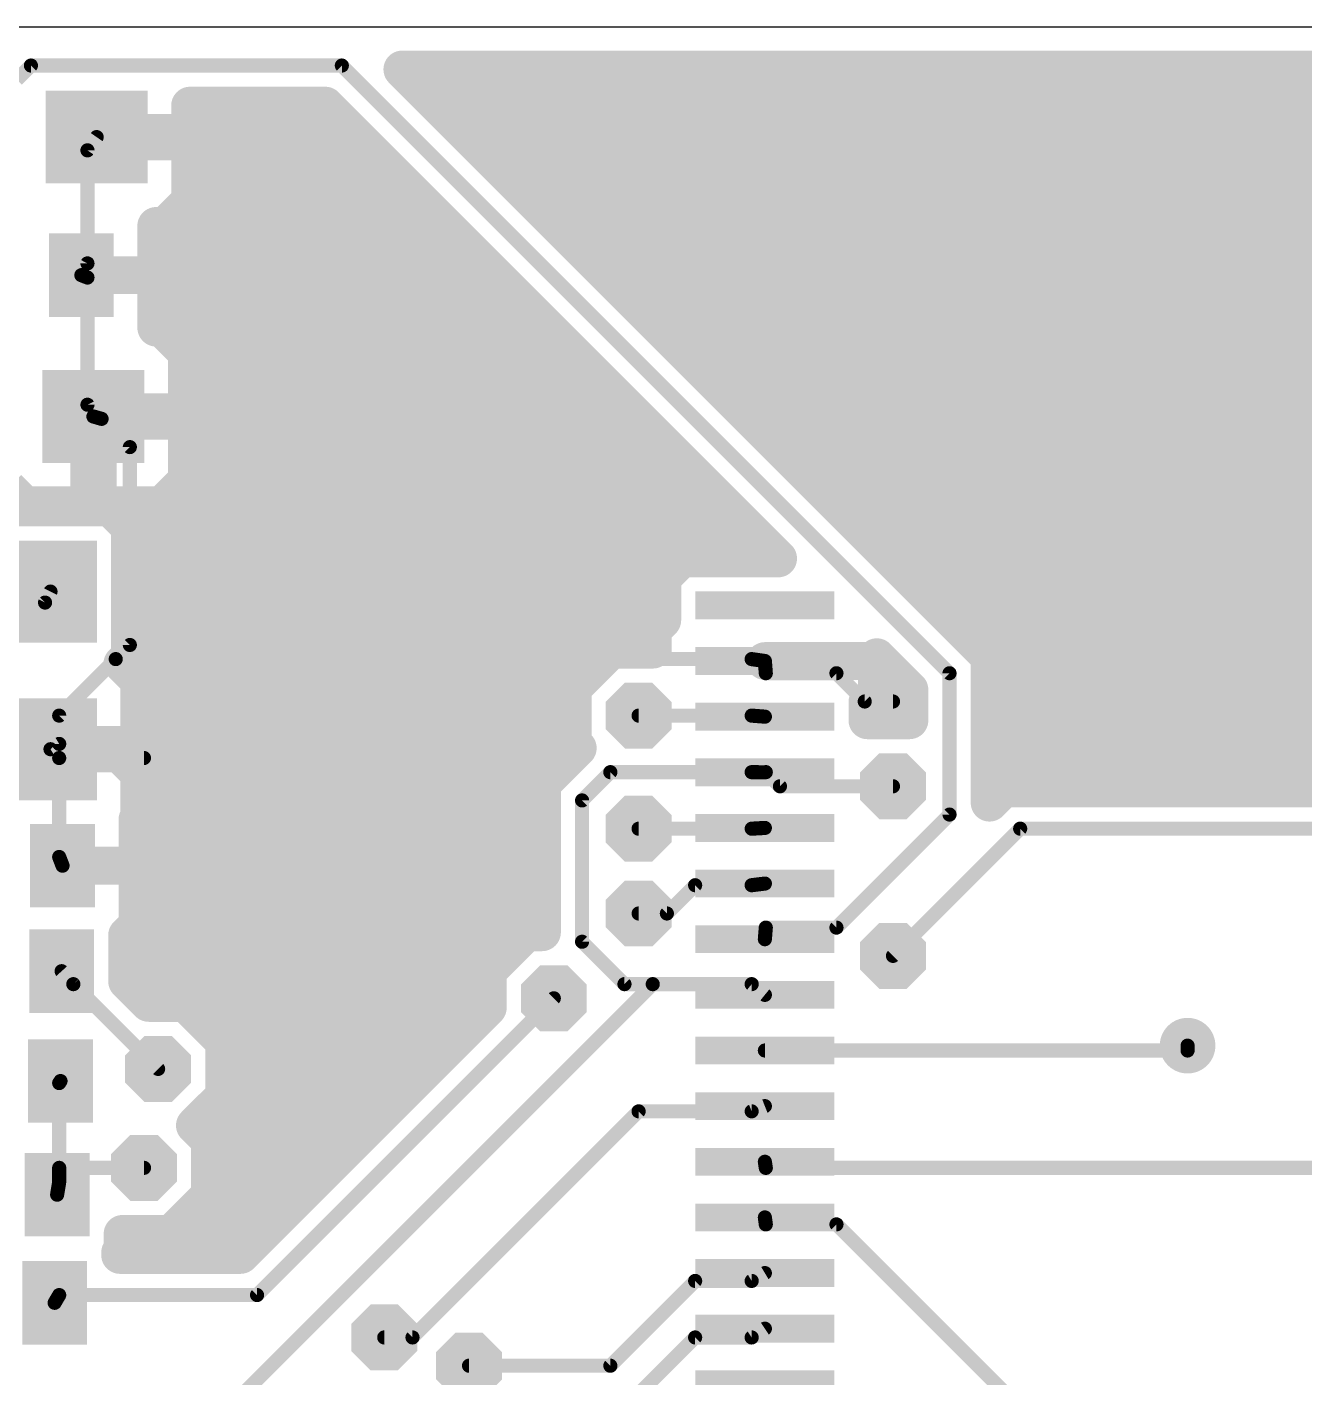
# Model space of a CAD drawing. Extents: x 0 to 48, y 0 to 28.
# Drawn here: x 8.49 to 22.26, y 13.44 to 28 of the extents above; entities that cross this region are included whole.
import ezdxf

# ---------------------------------------------------------------- set-up
doc = ezdxf.new("R2010")
doc.units = 0
for name, color, linetype in [('1', 14, 'CONTINUOUS'), ('18', 94, 'CONTINUOUS'), ('20', 7, 'CONTINUOUS')]:
    doc.layers.add(name, color=color, linetype=linetype)

# ---------------------------------------------------------------- blocks, each defined once
blk = doc.blocks.new('RECT')
blk.add_solid([(-0.5, -0.5), (0.5, -0.5), (-0.5, 0.5), (0.5, 0.5)])
blk = doc.blocks.new('PIE')
at = {"const_width": 0.5}
blk.add_lwpolyline([(0, -0.25, 1), (0, 0.25, 1), (0, -0.25)], format="xyb", dxfattribs=at)
blk = doc.blocks.new('OCTAGONV')
at = {"const_width": 0.5}
blk.add_lwpolyline([(-0.25, -0.1036), (-0.25, 0.1036), (-0.1036, 0.25), (0.1036, 0.25), (0.25, 0.1036), (0.25, -0.1036), (0.1036, -0.25), (-0.1036, -0.25), (-0.25, -0.1036), (-0.25, 0.1036)], dxfattribs=at)

msp = doc.modelspace()

# ---------------------------------------------------------------- linework, layer by layer
at = {"layer": '1'}
for points, const_width in [([(8.382, 27.432), (8.5344, 27.5844)], 0.1524), ([(8.5344, 27.5844), (11.8872, 27.5844)], 0.1524), ([(11.8872, 27.5844), (18.4404, 21.0312)], 0.1524), ([(18.6192, 21.4629), (12.5392, 27.5428)], 0.4064), ([(12.5392, 27.5428), (31.9787, 27.5428)], 0.4064), ([(12.8533, 27.2288), (31.9787, 27.2288)], 0.4064), ([(10.2503, 26.8595), (10.2503, 27.1526)], 0.4064), ([(10.2503, 27.1526), (11.7083, 27.1526)], 0.4064), ([(11.7083, 27.1526), (16.5926, 22.2684)], 0.4064), ([(9.2906, 26.7657), (9.2906, 26.8595)], 0.4064), ([(9.2906, 26.8595), (10.2503, 26.8595)], 0.4064), ([(9.2906, 26.8224), (12.0385, 26.8224)], 0.4064), ([(10.2503, 26.7657), (9.2906, 26.7657)], 0.4064), ([(10.2503, 26.1233), (10.2503, 26.7657)], 0.4064), ([(13.2597, 26.8224), (31.9787, 26.8224)], 0.4064), ([(9.144, 26.67), (9.2432, 26.8127)], 0.1524), ([(9.144, 25.4508), (9.144, 26.67)], 0.1524), ([(10.2503, 26.416), (12.4449, 26.416)], 0.4064), ([(13.6661, 26.416), (31.9787, 26.416)], 0.4064), ([(9.9825, 25.8555), (10.2503, 26.1233)], 0.4064), ([(10.1366, 26.0096), (12.8513, 26.0096)], 0.4064), ([(14.0725, 26.0096), (31.9787, 26.0096)], 0.4064), ([(9.8854, 25.3242), (9.8854, 25.8555)], 0.4064), ([(9.8854, 25.8555), (9.9825, 25.8555)], 0.4064), ([(9.8854, 25.6032), (13.2577, 25.6032)], 0.4064), ([(14.4789, 25.6032), (47.5428, 25.6032)], 0.4064), ([(9.0793, 25.3232), (9.0793, 25.3242)], 0.4064), ([(9.0793, 25.3242), (9.8854, 25.3242)], 0.4064), ([(9.8854, 25.3232), (9.0793, 25.3232)], 0.4064), ([(9.0783, 25.3238), (9.144, 25.4508)], 0.1524), ([(9.8854, 24.7569), (9.8854, 25.3232)], 0.4064), ([(9.144, 25.2984), (9.0783, 25.3238)], 0.1524), ([(9.144, 23.9268), (9.144, 25.2984)], 0.1524), ([(9.8854, 25.1968), (13.6641, 25.1968)], 0.4064), ([(14.8853, 25.1968), (47.5428, 25.1968)], 0.4064), ([(9.8854, 24.7904), (14.0705, 24.7904)], 0.4064), ([(9.9473, 24.7569), (9.8854, 24.7569)], 0.4064), ([(10.2151, 24.4891), (9.9473, 24.7569)], 0.4064), ([(15.2917, 24.7904), (43.7491, 24.7904)], 0.4064), ([(10.2151, 23.8466), (10.2151, 24.4891)], 0.4064), ([(10.2151, 24.384), (14.4769, 24.384)], 0.4064), ([(15.6981, 24.384), (32.8271, 24.384)], 0.4064), ([(10.2151, 23.9776), (14.8833, 23.9776)], 0.4064), ([(16.1045, 23.9776), (32.512, 23.9776)], 0.4064), ([(9.2554, 23.7528), (9.2554, 23.8466)], 0.4064), ([(9.2554, 23.8466), (10.2151, 23.8466)], 0.4064), ([(9.161, 22.8426), (9.161, 23.7523)], 0.4064), ([(9.161, 23.7523), (9.2548, 23.7523)], 0.4064), ([(9.2548, 23.7523), (9.2548, 22.8426)], 0.4064), ([(10.2151, 23.7528), (9.2554, 23.7528)], 0.4064), ([(9.208, 23.7998), (9.144, 23.9268)], 0.1524), ([(9.2964, 23.7744), (9.208, 23.7998)], 0.1524), ([(10.2151, 23.1104), (10.2151, 23.7528)], 0.4064), ([(9.161, 23.5712), (9.2548, 23.5712)], 0.4064), ([(9.6012, 23.4696), (9.2964, 23.7744)], 0.1524), ([(10.2151, 23.5712), (15.2897, 23.5712)], 0.4064), ([(16.5109, 23.5712), (32.512, 23.5712)], 0.4064), ([(9.6012, 21.336), (9.6012, 23.4696)], 0.1524), ([(9.161, 23.1648), (9.2548, 23.1648)], 0.4064), ([(9.9473, 22.8426), (10.2151, 23.1104)], 0.4064), ([(10.2151, 23.1648), (15.6961, 23.1648)], 0.4064), ([(16.9173, 23.1648), (32.827, 23.1648)], 0.4064), ([(8.2861, 23.0251), (8.4686, 22.8426)], 0.4064), ([(9.3927, 22.8174), (8.098, 22.8174)], 0.4064), ([(8.4686, 22.8426), (9.161, 22.8426)], 0.4064), ([(9.2548, 22.8426), (9.9473, 22.8426)], 0.4064), ([(9.6009, 22.6092), (9.3927, 22.8174)], 0.4064), ([(9.4517, 22.7584), (16.1025, 22.7584)], 0.4064), ([(17.3237, 22.7584), (45.3633, 22.7584)], 0.4064), ([(9.6009, 21.2145), (9.6009, 22.6092)], 0.4064), ([(9.6009, 22.352), (16.5089, 22.352)], 0.4064), ([(15.5518, 22.2684), (15.3436, 22.0602)], 0.4064), ([(16.5926, 22.2684), (15.5518, 22.2684)], 0.4064), ([(17.7301, 22.352), (45.7454, 22.352)], 0.4064), ([(9.6009, 21.9456), (15.3436, 21.9456)], 0.4064), ([(15.3436, 22.0602), (15.3436, 21.6038)], 0.4064), ([(18.1365, 21.9456), (32.0405, 21.9456)], 0.4064), ([(8.6868, 21.7932), (8.7454, 21.9119)], 0.1524), ([(7.0104, 20.1168), (8.6868, 21.7932)], 0.1524), ([(9.6009, 21.5392), (15.279, 21.5392)], 0.4064), ([(15.3436, 21.6038), (15.242, 21.5022)], 0.4064), ([(15.242, 21.5022), (15.242, 21.2851)], 0.4064), ([(18.5429, 21.5392), (31.9787, 21.5392)], 0.4064), ([(18.8721, 21.21), (18.6192, 21.4629)], 0.4064), ([(9.52, 21.1337), (9.6009, 21.2145)], 0.4064), ([(9.4488, 21.1836), (9.6012, 21.336)], 0.1524), ([(14.793, 21.2851), (14.3764, 20.8685)], 0.4064), ([(15.242, 21.2851), (14.793, 21.2851)], 0.4064), ([(17.6563, 21.1633), (17.6563, 21.2047)], 0.4064), ([(17.6563, 21.2047), (18.0086, 20.8523)], 0.4064), ([(18.8721, 19.686), (18.8721, 21.21)], 0.4064), ([(8.8392, 20.574), (9.4488, 21.1836)], 0.1524), ([(9.7025, 20.9512), (9.52, 21.1337)], 0.4064), ([(9.5209, 21.1328), (14.6407, 21.1328)], 0.4064), ([(9.4488, 21.1836), (16.3068, 21.1836)], 0.1524), ([(16.3068, 21.1836), (16.4492, 21.1629)], 0.1524), ([(16.4502, 21.1623), (16.4502, 21.1633)], 0.4064), ([(16.4502, 21.1633), (17.6563, 21.1633)], 0.4064), ([(17.6563, 21.1623), (16.4502, 21.1623)], 0.4064), ([(17.6563, 20.8235), (17.6563, 21.1623)], 0.4064), ([(17.6563, 21.1328), (17.7281, 21.1328)], 0.4064), ([(18.8721, 21.1328), (31.9787, 21.1328)], 0.4064), ([(9.7025, 20.2587), (9.7025, 20.9512)], 0.4064), ([(16.4492, 21.1629), (16.4592, 21.0312)], 0.1524), ([(14.3764, 20.8685), (14.3764, 20.2794)], 0.4064), ([(16.4592, 21.0312), (17.2212, 21.0312)], 0.1524), ([(17.2212, 21.0312), (17.526, 20.7264)], 0.1524), ([(17.5547, 20.722), (17.6563, 20.8235)], 0.4064), ([(18.0086, 20.8523), (18.0086, 20.5231)], 0.4064), ([(18.4404, 21.0312), (18.4404, 19.5072)], 0.1524), ([(9.7025, 20.7264), (14.3764, 20.7264)], 0.4064), ([(17.5547, 20.5231), (17.5547, 20.722)], 0.4064), ([(17.5591, 20.7264), (18.0086, 20.7264)], 0.4064), ([(18.8721, 20.7264), (31.9787, 20.7264)], 0.4064), ([(18.0086, 20.5231), (17.5547, 20.5231)], 0.4064), ([(17.526, 20.7264), (17.8308, 20.7264)], 0.1524), ([(8.8392, 20.2692), (8.8392, 20.574)], 0.1524), ([(15.0876, 20.574), (16.3068, 20.574)], 0.1524), ([(16.3068, 20.574), (16.4492, 20.5629)], 0.1524), ([(7.7882, 20.2587), (8.6979, 20.2587)], 0.4064), ([(8.6979, 20.2587), (8.6979, 20.1649)], 0.4064), ([(8.7928, 20.1649), (8.7928, 20.2587)], 0.4064), ([(8.7928, 20.2587), (9.7025, 20.2587)], 0.4064), ([(9.7025, 20.32), (14.3764, 20.32)], 0.4064), ([(14.4319, 20.224), (14.351, 20.1432)], 0.4064), ([(14.3764, 20.2794), (14.4319, 20.224)], 0.4064), ([(18.8721, 20.32), (31.9787, 20.32)], 0.4064), ([(8.6979, 20.1649), (7.7882, 20.1649)], 0.4064), ([(9.7025, 20.1649), (8.7928, 20.1649)], 0.4064), ([(8.7454, 20.2119), (8.8392, 20.2692)], 0.1524), ([(8.8392, 20.1168), (8.7454, 20.2119)], 0.1524), ([(9.7025, 19.4725), (9.7025, 20.1649)], 0.4064), ([(14.351, 20.1432), (14.0462, 19.8384)], 0.4064), ([(8.8392, 20.1168), (8.8392, 19.05)], 0.1524), ([(9.7536, 20.1168), (8.8392, 20.1168)], 0.1524), ([(9.7025, 19.9136), (14.1214, 19.9136)], 0.4064), ([(18.8721, 19.9136), (30.9475, 19.9136)], 0.4064), ([(14.0462, 19.8384), (14.0462, 19.4807)], 0.4064), ([(14.478, 19.6596), (14.7828, 19.9644)], 0.1524), ([(14.7828, 19.9644), (16.3068, 19.9644)], 0.1524), ([(16.3068, 19.9644), (16.4492, 19.9629)], 0.1524), ([(16.4492, 19.9629), (16.4592, 19.9644)], 0.1524), ([(16.4592, 19.9644), (16.6116, 19.812)], 0.1524), ([(19.0235, 19.7865), (18.8721, 19.635)], 0.4064), ([(19.3812, 19.7865), (19.0235, 19.7865)], 0.4064), ([(30.8204, 19.7865), (19.3812, 19.7865)], 0.4064), ([(16.6116, 19.812), (17.8308, 19.812)], 0.1524), ([(18.8721, 19.635), (18.8721, 19.686)], 0.4064), ([(9.6823, 19.4523), (9.7025, 19.4725)], 0.4064), ([(9.6823, 18.9563), (9.6823, 19.4523)], 0.4064), ([(9.7025, 19.5072), (14.0462, 19.5072)], 0.4064), ([(14.0462, 19.4807), (14.0462, 18.2371)], 0.4064), ([(14.478, 18.1356), (14.478, 19.6596)], 0.1524), ([(18.4404, 19.5072), (17.2212, 18.288)], 0.1524), ([(15.0876, 19.3548), (16.3068, 19.3548)], 0.1524), ([(16.3068, 19.3548), (16.4492, 19.3629)], 0.1524), ([(17.8308, 17.9832), (19.2024, 19.3548)], 0.1524), ([(19.2024, 19.3548), (31.3944, 19.3548)], 0.1524), ([(9.6823, 19.1008), (14.0462, 19.1008)], 0.4064), ([(8.8762, 18.9553), (8.8762, 18.9563)], 0.4064), ([(8.8762, 18.9563), (9.6823, 18.9563)], 0.4064), ([(9.6823, 18.9553), (8.8762, 18.9553)], 0.4064), ([(8.8392, 19.05), (8.8752, 18.9559)], 0.1524), ([(9.6823, 18.3165), (9.6823, 18.9553)], 0.4064), ([(9.6823, 18.6944), (14.0462, 18.6944)], 0.4064), ([(15.3924, 18.4404), (15.6972, 18.7452)], 0.1524), ([(15.6972, 18.7452), (16.3068, 18.7452)], 0.1524), ([(16.3068, 18.7452), (16.4492, 18.7629)], 0.1524), ([(9.5709, 18.2051), (9.6823, 18.3165)], 0.4064), ([(9.6538, 18.288), (14.0462, 18.288)], 0.4064), ([(15.0876, 18.4404), (15.3924, 18.4404)], 0.1524), ([(9.5709, 17.7096), (9.5709, 18.2051)], 0.4064), ([(13.8786, 18.2371), (13.462, 17.8205)], 0.4064), ([(14.0462, 18.2371), (13.8786, 18.2371)], 0.4064), ([(16.4592, 18.288), (16.4492, 18.1629)], 0.1524), ([(17.2212, 18.288), (16.4592, 18.288)], 0.1524), ([(14.9352, 17.6784), (14.478, 18.1356)], 0.1524), ([(9.5709, 17.8816), (13.5231, 17.8816)], 0.4064), ([(9.8054, 17.4751), (9.5709, 17.7096)], 0.4064), ([(13.462, 17.8205), (13.462, 17.4254)], 0.4064), ([(8.9916, 17.6784), (8.8654, 17.8179)], 0.1524), ([(9.906, 16.764), (8.9916, 17.6784)], 0.1524), ([(9.8053, 17.4752), (13.462, 17.4752)], 0.4064), ([(10.2005, 17.4751), (9.8054, 17.4751)], 0.4064), ([(10.6171, 17.0585), (10.2005, 17.4751)], 0.4064), ([(10.3632, 12.8016), (15.24, 17.6784)], 0.1524), ([(13.462, 17.4254), (10.7939, 14.7573)], 0.4064), ([(15.24, 17.6784), (14.9352, 17.6784)], 0.1524), ([(15.24, 17.6784), (16.3068, 17.6784)], 0.1524), ([(16.3068, 17.6784), (16.4492, 17.5629)], 0.1524), ([(10.9728, 14.3256), (14.1732, 17.526)], 0.1524), ([(10.6068, 17.0688), (13.1054, 17.0688)], 0.4064), ([(10.6171, 16.4694), (10.6171, 17.0585)], 0.4064), ([(16.4492, 16.9629), (21.0075, 16.9629)], 0.1524), ([(21.0075, 16.9629), (21.0075, 17.015)], 0.1524), ([(10.6171, 16.6624), (12.699, 16.6624)], 0.4064), ([(8.8392, 16.6116), (8.8533, 16.6334)], 0.1524), ([(8.8392, 15.6972), (8.8392, 16.6116)], 0.1524), ([(10.302, 16.1544), (10.6171, 16.4694)], 0.4064), ([(10.4036, 16.256), (12.2926, 16.256)], 0.4064), ([(10.4647, 15.9917), (10.302, 16.1544)], 0.4064), ([(12.6492, 13.8684), (15.0876, 16.3068)], 0.1524), ([(15.0876, 16.3068), (16.3068, 16.3068)], 0.1524), ([(16.3068, 16.3068), (16.4492, 16.3629)], 0.1524), ([(10.4647, 15.4026), (10.4647, 15.9917)], 0.4064), ([(10.4647, 15.8496), (11.8862, 15.8496)], 0.4064), ([(8.8392, 15.6972), (8.817, 15.4079)], 0.1524), ([(8.8392, 15.6972), (8.8392, 15.5448)], 0.1524), ([(9.7536, 15.6972), (8.8392, 15.6972)], 0.1524), ([(16.4492, 15.7629), (16.4592, 15.6972)], 0.1524), ([(16.4592, 15.6972), (25.2984, 15.6972)], 0.1524), ([(8.8392, 15.5448), (8.817, 15.4079)], 0.1524), ([(10.0481, 14.986), (10.4647, 15.4026)], 0.4064), ([(10.4647, 15.4432), (11.4798, 15.4432)], 0.4064), ([(9.5225, 14.8105), (9.5225, 14.986)], 0.4064), ([(9.5225, 14.986), (10.0481, 14.986)], 0.4064), ([(10.0989, 15.0368), (11.0734, 15.0368)], 0.4064), ([(16.4492, 15.1629), (16.4592, 15.0876)], 0.1524), ([(16.4592, 15.0876), (17.2212, 15.0876)], 0.1524), ([(17.2212, 15.0876), (21.6408, 10.668)], 0.1524), ([(9.4957, 14.7837), (9.5225, 14.8105)], 0.4064), ([(9.4957, 14.7573), (9.4957, 14.7837)], 0.4064), ([(10.7939, 14.7573), (9.4957, 14.7573)], 0.4064), ([(16.3068, 14.478), (16.4492, 14.5629)], 0.1524), ([(14.7828, 13.5636), (15.6972, 14.478)], 0.1524), ([(15.6972, 14.478), (16.3068, 14.478)], 0.1524), ([(8.7902, 14.2421), (8.8392, 14.3256)], 0.1524), ([(8.8392, 14.3256), (10.9728, 14.3256)], 0.1524), ([(16.3068, 13.8684), (16.4492, 13.9629)], 0.1524), ([(12.3444, 13.8684), (12.6492, 13.8684)], 0.1524), ([(13.716, 11.8872), (15.6972, 13.8684)], 0.1524), ([(15.6972, 13.8684), (16.3068, 13.8684)], 0.1524), ([(13.2588, 13.5636), (14.7828, 13.5636)], 0.1524)]:
    msp.add_lwpolyline(points, dxfattribs=dict(at, const_width=const_width))
for points, const_width in [([(8.5344, 27.6225, 1), (8.5344, 27.5463)], 0.0762), ([(8.5613, 27.5575, 1), (8.5075, 27.6113)], 0.0762), ([(11.9141, 27.6113, 1), (11.8603, 27.5575)], 0.0762), ([(11.8872, 27.5463, 1), (11.8872, 27.6225)], 0.0762), ([(12.5392, 27.6444, 1), (12.5392, 27.4412)], 0.2032), ([(12.611, 27.6146, 1), (12.4674, 27.471)], 0.2032), ([(12.8533, 27.3304, 1), (12.8533, 27.1272)], 0.2032), ([(10.3519, 27.1526, 1), (10.1487, 27.1526)], 0.2032), ([(10.2503, 27.2542, 1), (10.2503, 27.051)], 0.2032), ([(11.7801, 27.2244, 1), (11.6365, 27.0808)], 0.2032), ([(11.7083, 27.051, 1), (11.7083, 27.2542)], 0.2032), ([(9.3922, 26.8595, 1), (9.189, 26.8595)], 0.2032), ([(9.2906, 26.9611, 1), (9.2906, 26.7579)], 0.2032), ([(9.2906, 26.924, 1), (9.2906, 26.7208)], 0.2032), ([(9.2906, 26.8673, 1), (9.2906, 26.6641)], 0.2032), ([(10.3519, 26.7657, 1), (10.1487, 26.7657)], 0.2032), ([(10.1487, 26.8595, 1), (10.3519, 26.8595)], 0.2032), ([(10.2503, 26.7579, 1), (10.2503, 26.9611)], 0.2032), ([(10.2503, 26.6641, 1), (10.2503, 26.8673)], 0.2032), ([(12.0385, 26.7208, 1), (12.0385, 26.924)], 0.2032), ([(13.2597, 26.924, 1), (13.2597, 26.7208)], 0.2032), ([(9.189, 26.7657, 1), (9.3922, 26.7657)], 0.2032), ([(9.2745, 26.791, 1), (9.2119, 26.8344)], 0.0762), ([(9.1821, 26.67, 1), (9.1059, 26.67)], 0.0762), ([(9.1127, 26.6917, 1), (9.1753, 26.6483)], 0.0762), ([(10.2503, 26.5176, 1), (10.2503, 26.3144)], 0.2032), ([(12.4449, 26.3144, 1), (12.4449, 26.5176)], 0.2032), ([(13.6661, 26.5176, 1), (13.6661, 26.3144)], 0.2032), ([(10.1366, 26.1112, 1), (10.1366, 25.908)], 0.2032), ([(10.1487, 26.1233, 1), (10.3519, 26.1233)], 0.2032), ([(10.3221, 26.0515, 1), (10.1785, 26.1951)], 0.2032), ([(12.8513, 25.908, 1), (12.8513, 26.1112)], 0.2032), ([(14.0725, 26.1112, 1), (14.0725, 25.908)], 0.2032), ([(9.987, 25.8555, 1), (9.7838, 25.8555)], 0.2032), ([(9.8854, 25.9571, 1), (9.8854, 25.7539)], 0.2032), ([(9.9107, 25.9273, 1), (10.0543, 25.7837)], 0.2032), ([(9.9825, 25.7539, 1), (9.9825, 25.9571)], 0.2032), ([(9.8854, 25.7048, 1), (9.8854, 25.5016)], 0.2032), ([(13.2577, 25.5016, 1), (13.2577, 25.7048)], 0.2032), ([(14.4789, 25.7048, 1), (14.4789, 25.5016)], 0.2032), ([(9.1809, 25.3242, 1), (8.9777, 25.3242)], 0.2032), ([(9.0793, 25.4258, 1), (9.0793, 25.2226)], 0.2032), ([(9.0793, 25.4248, 1), (9.0793, 25.2216)], 0.2032), ([(9.1059, 25.4508, 1), (9.1821, 25.4508)], 0.0762), ([(9.1778, 25.4333, 1), (9.1102, 25.4683)], 0.0762), ([(9.987, 25.3232, 1), (9.7838, 25.3232)], 0.2032), ([(9.8854, 25.2226, 1), (9.8854, 25.4258)], 0.2032), ([(9.8854, 25.2216, 1), (9.8854, 25.4248)], 0.2032), ([(8.9777, 25.3232, 1), (9.1809, 25.3232)], 0.2032), ([(9.092, 25.3593, 1), (9.0646, 25.2883)], 0.0762), ([(9.0445, 25.3413, 1), (9.1121, 25.3063)], 0.0762), ([(9.1821, 25.2984, 1), (9.1059, 25.2984)], 0.0762), ([(9.1303, 25.2629, 1), (9.1577, 25.3339)], 0.0762), ([(9.7838, 25.3242, 1), (9.987, 25.3242)], 0.2032), ([(9.8854, 25.2984, 1), (9.8854, 25.0952)], 0.2032), ([(13.6641, 25.0952, 1), (13.6641, 25.2984)], 0.2032), ([(14.8853, 25.2984, 1), (14.8853, 25.0952)], 0.2032), ([(9.8854, 24.892, 1), (9.8854, 24.6888)], 0.2032), ([(9.8854, 24.8585, 1), (9.8854, 24.6553)], 0.2032), ([(10.0191, 24.8287, 1), (9.8755, 24.6851)], 0.2032), ([(9.9473, 24.6553, 1), (9.9473, 24.8585)], 0.2032), ([(14.0705, 24.6888, 1), (14.0705, 24.892)], 0.2032), ([(15.2917, 24.892, 1), (15.2917, 24.6888)], 0.2032), ([(9.7838, 24.7569, 1), (9.987, 24.7569)], 0.2032), ([(10.3167, 24.4891, 1), (10.1135, 24.4891)], 0.2032), ([(10.1433, 24.4173, 1), (10.2869, 24.5609)], 0.2032), ([(10.2151, 24.4856, 1), (10.2151, 24.2824)], 0.2032), ([(14.4769, 24.2824, 1), (14.4769, 24.4856)], 0.2032), ([(15.6981, 24.4856, 1), (15.6981, 24.2824)], 0.2032), ([(10.2151, 24.0792, 1), (10.2151, 23.876)], 0.2032), ([(14.8833, 23.876, 1), (14.8833, 24.0792)], 0.2032), ([(16.1045, 24.0792, 1), (16.1045, 23.876)], 0.2032), ([(9.357, 23.8466, 1), (9.1538, 23.8466)], 0.2032), ([(9.2554, 23.9482, 1), (9.2554, 23.745)], 0.2032), ([(10.2151, 23.745, 1), (10.2151, 23.9482)], 0.2032), ([(9.2626, 23.7523, 1), (9.0594, 23.7523)], 0.2032), ([(9.161, 23.8539, 1), (9.161, 23.6507)], 0.2032), ([(9.3564, 23.7523, 1), (9.1532, 23.7523)], 0.2032), ([(9.2554, 23.8544, 1), (9.2554, 23.6512)], 0.2032), ([(9.178, 23.9439, 1), (9.11, 23.9097)], 0.0762), ([(9.1059, 23.9268, 1), (9.1821, 23.9268)], 0.0762), ([(9.2185, 23.8364, 1), (9.1975, 23.7632)], 0.0762), ([(9.2548, 23.6507, 1), (9.2548, 23.8539)], 0.2032), ([(10.3167, 23.7528, 1), (10.1135, 23.7528)], 0.2032), ([(10.1135, 23.8466, 1), (10.3167, 23.8466)], 0.2032), ([(10.2151, 23.6512, 1), (10.2151, 23.8544)], 0.2032), ([(9.161, 23.6728, 1), (9.161, 23.4696)], 0.2032), ([(9.1538, 23.7528, 1), (9.357, 23.7528)], 0.2032), ([(9.174, 23.7827, 1), (9.242, 23.8169)], 0.0762), ([(9.2548, 23.4696, 1), (9.2548, 23.6728)], 0.2032), ([(9.3233, 23.8013, 1), (9.2695, 23.7475)], 0.0762), ([(9.2859, 23.7378, 1), (9.3069, 23.811)], 0.0762), ([(10.2151, 23.6728, 1), (10.2151, 23.4696)], 0.2032), ([(15.2897, 23.4696, 1), (15.2897, 23.6728)], 0.2032), ([(16.5109, 23.6728, 1), (16.5109, 23.4696)], 0.2032), ([(9.6393, 23.4696, 1), (9.5631, 23.4696)], 0.0762), ([(9.5743, 23.4427, 1), (9.6281, 23.4965)], 0.0762), ([(9.161, 23.2664, 1), (9.161, 23.0632)], 0.2032), ([(9.2548, 23.0632, 1), (9.2548, 23.2664)], 0.2032), ([(10.2151, 23.2664, 1), (10.2151, 23.0632)], 0.2032), ([(10.2869, 23.0386, 1), (10.1433, 23.1822)], 0.2032), ([(15.6961, 23.0632, 1), (15.6961, 23.2664)], 0.2032), ([(16.9173, 23.2664, 1), (16.9173, 23.0632)], 0.2032), ([(10.1135, 23.1104, 1), (10.3167, 23.1104)], 0.2032), ([(8.4686, 22.9442, 1), (8.4686, 22.741)], 0.2032), ([(8.3968, 22.7708, 1), (8.5404, 22.9144)], 0.2032), ([(9.2548, 22.9442, 1), (9.2548, 22.741)], 0.2032), ([(9.161, 22.741, 1), (9.161, 22.9442)], 0.2032), ([(9.4645, 22.8892, 1), (9.3209, 22.7456)], 0.2032), ([(9.3927, 22.7158, 1), (9.3927, 22.919)], 0.2032), ([(9.8755, 22.9144, 1), (10.0191, 22.7708)], 0.2032), ([(9.9473, 22.741, 1), (9.9473, 22.9442)], 0.2032), ([(9.0594, 22.8426, 1), (9.2626, 22.8426)], 0.2032), ([(9.1532, 22.8426, 1), (9.3564, 22.8426)], 0.2032), ([(9.4517, 22.86, 1), (9.4517, 22.6568)], 0.2032), ([(16.1025, 22.6568, 1), (16.1025, 22.86)], 0.2032), ([(17.3237, 22.86, 1), (17.3237, 22.6568)], 0.2032), ([(9.7025, 22.6092, 1), (9.4993, 22.6092)], 0.2032), ([(9.5291, 22.5374, 1), (9.6727, 22.681)], 0.2032), ([(9.6009, 22.4536, 1), (9.6009, 22.2504)], 0.2032), ([(15.5518, 22.37, 1), (15.5518, 22.1668)], 0.2032), ([(15.6236, 22.1966, 1), (15.48, 22.3402)], 0.2032), ([(16.5089, 22.2504, 1), (16.5089, 22.4536)], 0.2032), ([(16.5208, 22.1966, 1), (16.6644, 22.3402)], 0.2032), ([(16.5926, 22.1668, 1), (16.5926, 22.37)], 0.2032), ([(17.7301, 22.4536, 1), (17.7301, 22.2504)], 0.2032), ([(9.6009, 22.0472, 1), (9.6009, 21.844)], 0.2032), ([(15.4452, 22.0602, 1), (15.242, 22.0602)], 0.2032), ([(15.2718, 22.132, 1), (15.4154, 21.9884)], 0.2032), ([(15.3436, 21.844, 1), (15.3436, 22.0472)], 0.2032), ([(18.1365, 22.0472, 1), (18.1365, 21.844)], 0.2032), ([(8.7796, 21.895, 1), (8.7112, 21.9288)], 0.0762), ([(8.6526, 21.8101, 1), (8.721, 21.7763)], 0.0762), ([(8.7137, 21.7663, 1), (8.6599, 21.8201)], 0.0762), ([(9.6009, 21.6408, 1), (9.6009, 21.4376)], 0.2032), ([(15.3436, 21.5022, 1), (15.1404, 21.5022)], 0.2032), ([(15.242, 21.6038, 1), (15.4452, 21.6038)], 0.2032), ([(15.4154, 21.532, 1), (15.2718, 21.6756)], 0.2032), ([(15.279, 21.4376, 1), (15.279, 21.6408)], 0.2032), ([(18.5429, 21.6408, 1), (18.5429, 21.4376)], 0.2032), ([(15.1702, 21.574, 1), (15.3138, 21.4304)], 0.2032), ([(18.691, 21.5347, 1), (18.5474, 21.3911)], 0.2032), ([(18.5474, 21.3911, 1), (18.691, 21.5347)], 0.2032), ([(9.6727, 21.1426, 1), (9.5291, 21.2864)], 0.2032), ([(9.6281, 21.3091, 1), (9.5743, 21.3629)], 0.0762), ([(14.793, 21.3867, 1), (14.793, 21.1835)], 0.2032), ([(14.8648, 21.2133, 1), (14.7212, 21.3569)], 0.2032), ([(15.242, 21.1835, 1), (15.242, 21.3867)], 0.2032), ([(17.7579, 21.2047, 1), (17.5547, 21.2047)], 0.2032), ([(17.7282, 21.2765, 1), (17.5844, 21.1329)], 0.2032), ([(18.9737, 21.21, 1), (18.7705, 21.21)], 0.2032), ([(9.4482, 21.2056, 1), (9.5918, 21.0618)], 0.2032), ([(9.5918, 21.2055, 1), (9.4482, 21.0619)], 0.2032), ([(9.5209, 21.2344, 1), (9.5209, 21.0312)], 0.2032), ([(9.4488, 21.2217, 1), (9.4488, 21.1455)], 0.0762), ([(9.4757, 21.1567, 1), (9.4219, 21.2105)], 0.0762), ([(9.4993, 21.2145, 1), (9.7025, 21.2145)], 0.2032), ([(9.5631, 21.336, 1), (9.6393, 21.336)], 0.0762), ([(14.6407, 21.0312, 1), (14.6407, 21.2344)], 0.2032), ([(15.1404, 21.2851, 1), (15.3436, 21.2851)], 0.2032), ([(16.3123, 21.2213, 1), (16.3013, 21.1459)], 0.0762), ([(16.5518, 21.1633, 1), (16.3486, 21.1633)], 0.2032), ([(16.4502, 21.2649, 1), (16.4502, 21.0617)], 0.2032), ([(16.4502, 21.2639, 1), (16.4502, 21.0607)], 0.2032), ([(16.3486, 21.1623, 1), (16.5518, 21.1623)], 0.2032), ([(16.3068, 21.1455, 1), (16.3068, 21.2217)], 0.0762), ([(17.7579, 21.1623, 1), (17.5547, 21.1623)], 0.2032), ([(17.6563, 21.2344, 1), (17.6563, 21.0312)], 0.2032), ([(17.5547, 21.1633, 1), (17.7579, 21.1633)], 0.2032), ([(17.6563, 21.0617, 1), (17.6563, 21.2649)], 0.2032), ([(17.6563, 21.0607, 1), (17.6563, 21.2639)], 0.2032), ([(17.7281, 21.0312, 1), (17.7281, 21.2344)], 0.2032), ([(18.8721, 21.2344, 1), (18.8721, 21.0312)], 0.2032), ([(18.8003, 21.1382, 1), (18.9439, 21.2818)], 0.2032), ([(9.4219, 21.2105, 1), (9.4757, 21.1567)], 0.0762), ([(9.8041, 20.9512, 1), (9.6009, 20.9512)], 0.2032), ([(9.6307, 20.8794, 1), (9.7743, 21.023)], 0.2032), ([(16.4872, 21.1658, 1), (16.4112, 21.16)], 0.0762), ([(16.4437, 21.1252, 1), (16.4547, 21.2006)], 0.0762), ([(14.478, 20.8685, 1), (14.2748, 20.8685)], 0.2032), ([(14.3046, 20.9403, 1), (14.4482, 20.7967)], 0.2032), ([(16.4592, 21.0693, 1), (16.4592, 20.9931)], 0.0762), ([(16.4212, 21.0283, 1), (16.4972, 21.0341)], 0.0762), ([(17.2481, 21.0581, 1), (17.1943, 21.0043)], 0.0762), ([(17.2212, 20.9931, 1), (17.2212, 21.0693)], 0.0762), ([(17.7281, 20.7516, 1), (17.5845, 20.8954)], 0.2032), ([(18.1102, 20.8523, 1), (17.907, 20.8523)], 0.2032), ([(17.9367, 20.7805, 1), (18.0805, 20.9241)], 0.2032), ([(18.4785, 21.0312, 1), (18.4023, 21.0312)], 0.0762), ([(18.4135, 21.0043, 1), (18.4673, 21.0581)], 0.0762), ([(9.7025, 20.828, 1), (9.7025, 20.6248)], 0.2032), ([(14.3764, 20.6248, 1), (14.3764, 20.828)], 0.2032), ([(17.6563, 20.722, 1), (17.4531, 20.722)], 0.2032), ([(17.4829, 20.7939, 1), (17.6265, 20.6501)], 0.2032), ([(17.5591, 20.828, 1), (17.5591, 20.6248)], 0.2032), ([(17.5547, 20.8235, 1), (17.7579, 20.8235)], 0.2032), ([(18.0086, 20.6248, 1), (18.0086, 20.828)], 0.2032), ([(18.8721, 20.828, 1), (18.8721, 20.6248)], 0.2032), ([(17.5547, 20.6247, 1), (17.5547, 20.4215)], 0.2032), ([(17.526, 20.7645, 1), (17.526, 20.6883)], 0.0762), ([(17.4991, 20.6995, 1), (17.5529, 20.7533)], 0.0762), ([(17.8308, 20.6883, 1), (17.8308, 20.7645)], 0.0762), ([(18.0086, 20.4215, 1), (18.0086, 20.6247)], 0.2032), ([(8.8773, 20.574, 1), (8.8011, 20.574)], 0.0762), ([(8.8123, 20.6009, 1), (8.8661, 20.5471)], 0.0762), ([(15.0876, 20.6121, 1), (15.0876, 20.5359)], 0.0762), ([(16.3098, 20.612, 1), (16.3038, 20.536)], 0.0762), ([(16.3068, 20.5359, 1), (16.3068, 20.6121)], 0.0762), ([(16.4462, 20.5249, 1), (16.4522, 20.6009)], 0.0762), ([(17.4531, 20.5231, 1), (17.6563, 20.5231)], 0.2032), ([(17.907, 20.5231, 1), (18.1102, 20.5231)], 0.2032), ([(8.7995, 20.2587, 1), (8.5963, 20.2587)], 0.2032), ([(8.8944, 20.2587, 1), (8.6912, 20.2587)], 0.2032), ([(8.7928, 20.3603, 1), (8.7928, 20.1571)], 0.2032), ([(8.6979, 20.1571, 1), (8.6979, 20.3603)], 0.2032), ([(9.7025, 20.4216, 1), (9.7025, 20.2184)], 0.2032), ([(9.7025, 20.1571, 1), (9.7025, 20.3603)], 0.2032), ([(14.4482, 20.3513, 1), (14.3046, 20.2075)], 0.2032), ([(14.5037, 20.1521, 1), (14.3601, 20.2959)], 0.2032), ([(14.3601, 20.1521, 1), (14.5037, 20.2959)], 0.2032), ([(14.3764, 20.2184, 1), (14.3764, 20.4216)], 0.2032), ([(18.8721, 20.4216, 1), (18.8721, 20.2184)], 0.2032), ([(8.5963, 20.1649, 1), (8.7995, 20.1649)], 0.2032), ([(8.7928, 20.2665, 1), (8.7928, 20.0633)], 0.2032), ([(8.6912, 20.1649, 1), (8.8944, 20.1649)], 0.2032), ([(8.6979, 20.0633, 1), (8.6979, 20.2665)], 0.2032), ([(8.7725, 20.2387, 1), (8.7183, 20.1851)], 0.0762), ([(8.7255, 20.2444, 1), (8.7653, 20.1794)], 0.0762), ([(8.8011, 20.2692, 1), (8.8773, 20.2692)], 0.0762), ([(8.8591, 20.2367, 1), (8.8193, 20.3017)], 0.0762), ([(9.8041, 20.1649, 1), (9.6009, 20.1649)], 0.2032), ([(9.6009, 20.2587, 1), (9.8041, 20.2587)], 0.2032), ([(9.7025, 20.0633, 1), (9.7025, 20.2665)], 0.2032), ([(14.2792, 20.2151, 1), (14.4228, 20.0713)], 0.2032), ([(14.2748, 20.2794, 1), (14.478, 20.2794)], 0.2032), ([(14.4228, 20.0714, 1), (14.2792, 20.215)], 0.2032), ([(8.8773, 20.1168, 1), (8.8011, 20.1168)], 0.0762), ([(8.8392, 20.1549, 1), (8.8392, 20.0787)], 0.0762), ([(8.8121, 20.09, 1), (8.8663, 20.1436)], 0.0762), ([(9.7025, 20.0152, 1), (9.7025, 19.812)], 0.2032), ([(9.7536, 20.0787, 1), (9.7536, 20.1549)], 0.0762), ([(14.1214, 19.812, 1), (14.1214, 20.0152)], 0.2032), ([(18.8721, 20.0152, 1), (18.8721, 19.812)], 0.2032), ([(14.1478, 19.8384, 1), (13.9446, 19.8384)], 0.2032), ([(13.9744, 19.9102, 1), (14.118, 19.7666)], 0.2032), ([(14.7828, 20.0025, 1), (14.7828, 19.9263)], 0.0762), ([(14.8097, 19.9375, 1), (14.7559, 19.9913)], 0.0762), ([(16.3072, 20.0025, 1), (16.3064, 19.9263)], 0.0762), ([(16.3068, 19.9263, 1), (16.3068, 20.0025)], 0.0762), ([(16.4435, 20.0006, 1), (16.4549, 19.9252)], 0.0762), ([(16.4861, 19.9913, 1), (16.4323, 19.9375)], 0.0762), ([(16.4488, 19.9248, 1), (16.4496, 20.001)], 0.0762), ([(16.4649, 19.9267, 1), (16.4535, 20.0021)], 0.0762), ([(19.0235, 19.8881, 1), (19.0235, 19.6849)], 0.2032), ([(19.0954, 19.7147, 1), (18.9516, 19.8583)], 0.2032), ([(19.3812, 19.8881, 1), (19.3812, 19.6849)], 0.2032), ([(19.3812, 19.6849, 1), (19.3812, 19.8881)], 0.2032), ([(16.6116, 19.8501, 1), (16.6116, 19.7739)], 0.0762), ([(16.5847, 19.7851, 1), (16.6385, 19.8389)], 0.0762), ([(17.8308, 19.7739, 1), (17.8308, 19.8501)], 0.0762), ([(18.9737, 19.686, 1), (18.7705, 19.686)], 0.2032), ([(18.8002, 19.7068, 1), (18.944, 19.5632)], 0.2032), ([(9.7839, 19.4523, 1), (9.5807, 19.4523)], 0.2032), ([(9.7025, 19.6088, 1), (9.7025, 19.4056)], 0.2032), ([(9.7743, 19.4007, 1), (9.6307, 19.5443)], 0.2032), ([(14.1478, 19.4807, 1), (13.9446, 19.4807)], 0.2032), ([(14.0462, 19.4056, 1), (14.0462, 19.6088)], 0.2032), ([(14.5161, 19.6596, 1), (14.4399, 19.6596)], 0.0762), ([(14.4511, 19.6865, 1), (14.5049, 19.6327)], 0.0762), ([(18.7705, 19.686, 1), (18.9737, 19.686)], 0.2032), ([(18.7705, 19.635, 1), (18.9737, 19.635)], 0.2032), ([(9.6105, 19.5241, 1), (9.7541, 19.3805)], 0.2032), ([(9.6009, 19.4725, 1), (9.8041, 19.4725)], 0.2032), ([(13.9446, 19.4807, 1), (14.1478, 19.4807)], 0.2032), ([(18.4023, 19.5072, 1), (18.4785, 19.5072)], 0.0762), ([(18.4673, 19.4803, 1), (18.4135, 19.5341)], 0.0762), ([(15.0876, 19.3929, 1), (15.0876, 19.3167)], 0.0762), ([(16.3046, 19.3928, 1), (16.309, 19.3168)], 0.0762), ([(16.3068, 19.3167, 1), (16.3068, 19.3929)], 0.0762), ([(16.4514, 19.3249, 1), (16.447, 19.4009)], 0.0762), ([(19.2024, 19.3929, 1), (19.2024, 19.3167)], 0.0762), ([(19.2293, 19.3279, 1), (19.1755, 19.3817)], 0.0762), ([(9.6823, 19.2024, 1), (9.6823, 18.9992)], 0.2032), ([(14.0462, 18.9992, 1), (14.0462, 19.2024)], 0.2032), ([(8.9778, 18.9563, 1), (8.7746, 18.9563)], 0.2032), ([(8.8762, 19.0579, 1), (8.8762, 18.8547)], 0.2032), ([(8.8762, 19.0569, 1), (8.8762, 18.8537)], 0.2032), ([(8.8748, 19.0636, 1), (8.8036, 19.0364)], 0.0762), ([(8.8011, 19.05, 1), (8.8773, 19.05)], 0.0762), ([(9.7839, 18.9553, 1), (9.5807, 18.9553)], 0.2032), ([(9.6823, 18.8547, 1), (9.6823, 19.0579)], 0.2032), ([(9.6823, 18.8537, 1), (9.6823, 19.0569)], 0.2032), ([(8.7746, 18.9553, 1), (8.9778, 18.9553)], 0.2032), ([(8.8396, 18.9423, 1), (8.9108, 18.9695)], 0.0762), ([(9.5807, 18.9563, 1), (9.7839, 18.9563)], 0.2032), ([(9.6823, 18.796, 1), (9.6823, 18.5928)], 0.2032), ([(14.0462, 18.5928, 1), (14.0462, 18.796)], 0.2032), ([(15.6972, 18.7833, 1), (15.6972, 18.7071)], 0.0762), ([(15.7241, 18.7183, 1), (15.6703, 18.7721)], 0.0762), ([(16.3021, 18.783, 1), (16.3115, 18.7074)], 0.0762), ([(16.3068, 18.7071, 1), (16.3068, 18.7833)], 0.0762), ([(16.4539, 18.7251, 1), (16.4445, 18.8007)], 0.0762), ([(9.6538, 18.3896, 1), (9.6538, 18.1864)], 0.2032), ([(9.7541, 18.2447, 1), (9.6105, 18.3883)], 0.2032), ([(14.0462, 18.1864, 1), (14.0462, 18.3896)], 0.2032), ([(15.0876, 18.4785, 1), (15.0876, 18.4023)], 0.0762), ([(15.3655, 18.4673, 1), (15.4193, 18.4135)], 0.0762), ([(15.3924, 18.4023, 1), (15.3924, 18.4785)], 0.0762), ([(9.6725, 18.2051, 1), (9.4693, 18.2051)], 0.2032), ([(9.4991, 18.2769, 1), (9.6427, 18.1333)], 0.2032), ([(9.5807, 18.3165, 1), (9.7839, 18.3165)], 0.2032), ([(13.8786, 18.3387, 1), (13.8786, 18.1355)], 0.2032), ([(13.9504, 18.1653, 1), (13.8068, 18.3089)], 0.2032), ([(14.0462, 18.1355, 1), (14.0462, 18.3387)], 0.2032), ([(16.4592, 18.3261, 1), (16.4592, 18.2499)], 0.0762), ([(16.4972, 18.285, 1), (16.4212, 18.291)], 0.0762), ([(17.1943, 18.3149, 1), (17.2481, 18.2611)], 0.0762), ([(17.2212, 18.2499, 1), (17.2212, 18.3261)], 0.0762), ([(13.9446, 18.2371, 1), (14.1478, 18.2371)], 0.2032), ([(14.5049, 18.1625, 1), (14.4511, 18.1087)], 0.0762), ([(16.4112, 18.1659, 1), (16.4872, 18.1599)], 0.0762), ([(9.5709, 17.9832, 1), (9.5709, 17.78)], 0.2032), ([(13.5231, 17.78, 1), (13.5231, 17.9832)], 0.2032), ([(14.4399, 18.1356, 1), (14.5161, 18.1356)], 0.0762), ([(9.6427, 17.7814, 1), (9.4991, 17.6378)], 0.2032), ([(13.5636, 17.8205, 1), (13.3604, 17.8205)], 0.2032), ([(13.3902, 17.8923, 1), (13.5338, 17.7487)], 0.2032), ([(17.8039, 18.0101, 1), (17.8577, 17.9563)], 0.0762), ([(8.8937, 17.8435, 1), (8.8371, 17.7923)], 0.0762), ([(9.4693, 17.7096, 1), (9.6725, 17.7096)], 0.2032), ([(9.0185, 17.7053, 1), (8.9647, 17.6515)], 0.0762), ([(8.9633, 17.6528, 1), (9.0199, 17.704)], 0.0762), ([(9.8053, 17.5768, 1), (9.8053, 17.3736)], 0.2032), ([(9.8054, 17.5767, 1), (9.8054, 17.3735)], 0.2032), ([(9.7336, 17.4033, 1), (9.8772, 17.5469)], 0.2032), ([(10.2723, 17.5469, 1), (10.1287, 17.4033)], 0.2032), ([(10.2005, 17.3735, 1), (10.2005, 17.5767)], 0.2032), ([(13.5338, 17.3536, 1), (13.3902, 17.4972)], 0.2032), ([(13.462, 17.3736, 1), (13.462, 17.5768)], 0.2032), ([(14.9352, 17.7165, 1), (14.9352, 17.6403)], 0.0762), ([(14.9083, 17.6515, 1), (14.9621, 17.7053)], 0.0762), ([(15.24, 17.7165, 1), (15.24, 17.6403)], 0.0762), ([(15.2669, 17.6515, 1), (15.2131, 17.7053)], 0.0762), ([(15.24, 17.6403, 1), (15.24, 17.7165)], 0.0762), ([(16.3308, 17.708, 1), (16.2828, 17.6488)], 0.0762), ([(16.3068, 17.6403, 1), (16.3068, 17.7165)], 0.0762), ([(16.4252, 17.5333, 1), (16.4732, 17.5925)], 0.0762), ([(13.3604, 17.4254, 1), (13.5636, 17.4254)], 0.2032), ([(14.2001, 17.4991, 1), (14.1463, 17.5529)], 0.0762), ([(10.6068, 17.1704, 1), (10.6068, 16.9672)], 0.2032), ([(10.7187, 17.0585, 1), (10.5155, 17.0585)], 0.2032), ([(10.5453, 16.9867, 1), (10.6889, 17.1303)], 0.2032), ([(13.1054, 16.9672, 1), (13.1054, 17.1704)], 0.2032), ([(16.4492, 17.001, 1), (16.4492, 16.9248)], 0.0762), ([(21.0456, 17.015, 1), (20.9694, 17.015)], 0.0762), ([(21.0075, 16.9248, 1), (21.0075, 17.001)], 0.0762), ([(20.9694, 16.9629, 1), (21.0456, 16.9629)], 0.0762), ([(9.8791, 16.7371, 1), (9.9329, 16.7909)], 0.0762), ([(10.6171, 16.764, 1), (10.6171, 16.5608)], 0.2032), ([(12.699, 16.5608, 1), (12.699, 16.764)], 0.2032), ([(8.8773, 16.6116, 1), (8.8011, 16.6116)], 0.0762), ([(8.8072, 16.6323, 1), (8.8712, 16.5909)], 0.0762), ([(8.8853, 16.6127, 1), (8.8213, 16.6541)], 0.0762), ([(10.6889, 16.3975, 1), (10.5453, 16.5413)], 0.2032), ([(10.4036, 16.3576, 1), (10.4036, 16.1544)], 0.2032), ([(10.5155, 16.4694, 1), (10.7187, 16.4694)], 0.2032), ([(12.2926, 16.1544, 1), (12.2926, 16.3576)], 0.2032), ([(10.2302, 16.2263, 1), (10.3738, 16.0825)], 0.2032), ([(10.3738, 16.2262, 1), (10.2302, 16.0826)], 0.2032), ([(15.0876, 16.3449, 1), (15.0876, 16.2687)], 0.0762), ([(15.1145, 16.2799, 1), (15.0607, 16.3337)], 0.0762), ([(16.2928, 16.3422, 1), (16.3208, 16.2714)], 0.0762), ([(16.3068, 16.2687, 1), (16.3068, 16.3449)], 0.0762), ([(16.4632, 16.3275, 1), (16.4352, 16.3983)], 0.0762), ([(10.5663, 15.9917, 1), (10.3631, 15.9917)], 0.2032), ([(10.3929, 15.9199, 1), (10.5365, 16.0635)], 0.2032), ([(10.4647, 15.9512, 1), (10.4647, 15.748)], 0.2032), ([(11.8862, 15.748, 1), (11.8862, 15.9512)], 0.2032), ([(8.8773, 15.6972, 1), (8.8011, 15.6972)], 0.0762), ([(8.8392, 15.7353, 1), (8.8392, 15.6591)], 0.0762), ([(8.8011, 15.6972, 1), (8.8773, 15.6972)], 0.0762), ([(8.8772, 15.6943, 1), (8.8012, 15.7001)], 0.0762), ([(9.7536, 15.6591, 1), (9.7536, 15.7353)], 0.0762), ([(16.4869, 15.7686, 1), (16.4115, 15.7572)], 0.0762), ([(16.4592, 15.7353, 1), (16.4592, 15.6591)], 0.0762), ([(16.4215, 15.6915, 1), (16.4969, 15.7029)], 0.0762), ([(8.8011, 15.5448, 1), (8.8773, 15.5448)], 0.0762), ([(8.8768, 15.5387, 1), (8.8016, 15.5509)], 0.0762), ([(10.4647, 15.5448, 1), (10.4647, 15.3416)], 0.2032), ([(10.5365, 15.3308, 1), (10.3929, 15.4744)], 0.2032), ([(11.4798, 15.3416, 1), (11.4798, 15.5448)], 0.2032), ([(8.7794, 15.414, 1), (8.8546, 15.4018)], 0.0762), ([(8.779, 15.4108, 1), (8.855, 15.405)], 0.0762), ([(10.3631, 15.4026, 1), (10.5663, 15.4026)], 0.2032), ([(9.6241, 14.986, 1), (9.4209, 14.986)], 0.2032), ([(9.5225, 15.0876, 1), (9.5225, 14.8844)], 0.2032), ([(9.9763, 15.0578, 1), (10.1199, 14.9142)], 0.2032), ([(10.0989, 15.1384, 1), (10.0989, 14.9352)], 0.2032), ([(10.0481, 14.8844, 1), (10.0481, 15.0876)], 0.2032), ([(11.0734, 14.9352, 1), (11.0734, 15.1384)], 0.2032), ([(16.487, 15.1679, 1), (16.4114, 15.1579)], 0.0762), ([(16.4592, 15.1257, 1), (16.4592, 15.0495)], 0.0762), ([(17.2481, 15.1145, 1), (17.1943, 15.0607)], 0.0762), ([(17.2212, 15.0495, 1), (17.2212, 15.1257)], 0.0762), ([(9.5943, 14.7387, 1), (9.4507, 14.8823)], 0.2032), ([(16.4214, 15.0826, 1), (16.497, 15.0926)], 0.0762), ([(9.5973, 14.7837, 1), (9.3941, 14.7837)], 0.2032), ([(9.4957, 14.8589, 1), (9.4957, 14.6557)], 0.2032), ([(9.3941, 14.7573, 1), (9.5973, 14.7573)], 0.2032), ([(9.4239, 14.8555, 1), (9.5675, 14.7119)], 0.2032), ([(9.4209, 14.8105, 1), (9.6241, 14.8105)], 0.2032), ([(10.7221, 14.8291, 1), (10.8657, 14.6855)], 0.2032), ([(10.7939, 14.6557, 1), (10.7939, 14.8589)], 0.2032), ([(16.4687, 14.5302, 1), (16.4297, 14.5956)], 0.0762), ([(15.6972, 14.5161, 1), (15.6972, 14.4399)], 0.0762), ([(15.7241, 14.4511, 1), (15.6703, 14.5049)], 0.0762), ([(16.2873, 14.5107, 1), (16.3263, 14.4453)], 0.0762), ([(16.3068, 14.4399, 1), (16.3068, 14.5161)], 0.0762), ([(8.7573, 14.2614, 1), (8.8231, 14.2228)], 0.0762), ([(8.8392, 14.3637, 1), (8.8392, 14.2875)], 0.0762), ([(8.8721, 14.3063, 1), (8.8063, 14.3449)], 0.0762), ([(10.9459, 14.3525, 1), (10.9997, 14.2987)], 0.0762), ([(10.9728, 14.2875, 1), (10.9728, 14.3637)], 0.0762), ([(16.4703, 13.9312, 1), (16.4281, 13.9946)], 0.0762), ([(12.3444, 13.9065, 1), (12.3444, 13.8303)], 0.0762), ([(12.6223, 13.8953, 1), (12.6761, 13.8415)], 0.0762), ([(12.6492, 13.8303, 1), (12.6492, 13.9065)], 0.0762), ([(15.6972, 13.9065, 1), (15.6972, 13.8303)], 0.0762), ([(15.7241, 13.8415, 1), (15.6703, 13.8953)], 0.0762), ([(16.2857, 13.9001, 1), (16.3279, 13.8367)], 0.0762), ([(16.3068, 13.8303, 1), (16.3068, 13.9065)], 0.0762), ([(13.2588, 13.6017, 1), (13.2588, 13.5255)], 0.0762), ([(14.7559, 13.5905, 1), (14.8097, 13.5367)], 0.0762), ([(14.7828, 13.5255, 1), (14.7828, 13.6017)], 0.0762)]:
    msp.add_lwpolyline(points, format="xyb", dxfattribs=dict(at, const_width=const_width))
at = {"layer": '20'}
msp.add_line((48, 28), (0, 28), dxfattribs=at)

# ---------------------------------------------------------------- block references
at = {"layer": '1', "xscale": 1.1}
for p in [(9.2432, 26.8127), (9.208, 23.7998)]:
    msp.add_blockref('RECT', p, dxfattribs=at)
at = {"layer": '1'}
for name, p, xscale, yscale in [('RECT', (9.0783, 25.3238), 0.7, 0.9), ('RECT', (16.4492, 21.7629), 1.5, 0.3), ('RECT', (16.4492, 21.1629), 1.5, 0.3), ('RECT', (16.4492, 20.5629), 1.5, 0.3), ('RECT', (16.4492, 19.9629), 1.5, 0.3), ('RECT', (16.4492, 19.3629), 1.5, 0.3), ('RECT', (8.8752, 18.9559), 0.7, 0.9), ('RECT', (16.4492, 18.7629), 1.5, 0.3), ('RECT', (16.4492, 18.1629), 1.5, 0.3), ('RECT', (16.4492, 17.5629), 1.5, 0.3), ('PIE', (21.0075, 17.015), 0.6, 0.6), ('RECT', (8.8533, 16.6334), 0.7, 0.9), ('RECT', (16.4492, 16.9629), 1.5, 0.3), ('RECT', (16.4492, 16.3629), 1.5, 0.3), ('RECT', (16.4492, 15.7629), 1.5, 0.3), ('RECT', (8.817, 15.4079), 0.7, 0.9), ('RECT', (16.4492, 15.1629), 1.5, 0.3), ('RECT', (16.4492, 14.5629), 1.5, 0.3), ('RECT', (16.4492, 13.9629), 1.5, 0.3), ('RECT', (16.4492, 13.3629), 1.5, 0.3)]:
    msp.add_blockref(name, p, dxfattribs=dict(at, xscale=xscale, yscale=yscale))
at = {"layer": '1', "xscale": 1.1, "rotation": 270}
for p in [(8.7454, 21.9119), (8.7454, 20.2119)]:
    msp.add_blockref('RECT', p, dxfattribs=at)
at = {"layer": '1', "xscale": 0.7, "yscale": 0.9, "rotation": 180}
for p in [(8.8654, 17.8179), (8.7902, 14.2421)]:
    msp.add_blockref('RECT', p, dxfattribs=at)
at = {"layer": '18', "xscale": 0.7112, "yscale": 0.7112}
for p in [(17.8308, 20.7264), (15.0876, 20.574), (9.7536, 20.1168), (17.8308, 19.812), (15.0876, 19.3548), (15.0876, 18.4404), (17.8308, 17.9832), (14.1732, 17.526), (9.906, 16.764), (9.7536, 15.6972), (12.3444, 13.8684), (13.2588, 13.5636)]:
    msp.add_blockref('OCTAGONV', p, dxfattribs=at)

doc.saveas('drawing.dxf')
